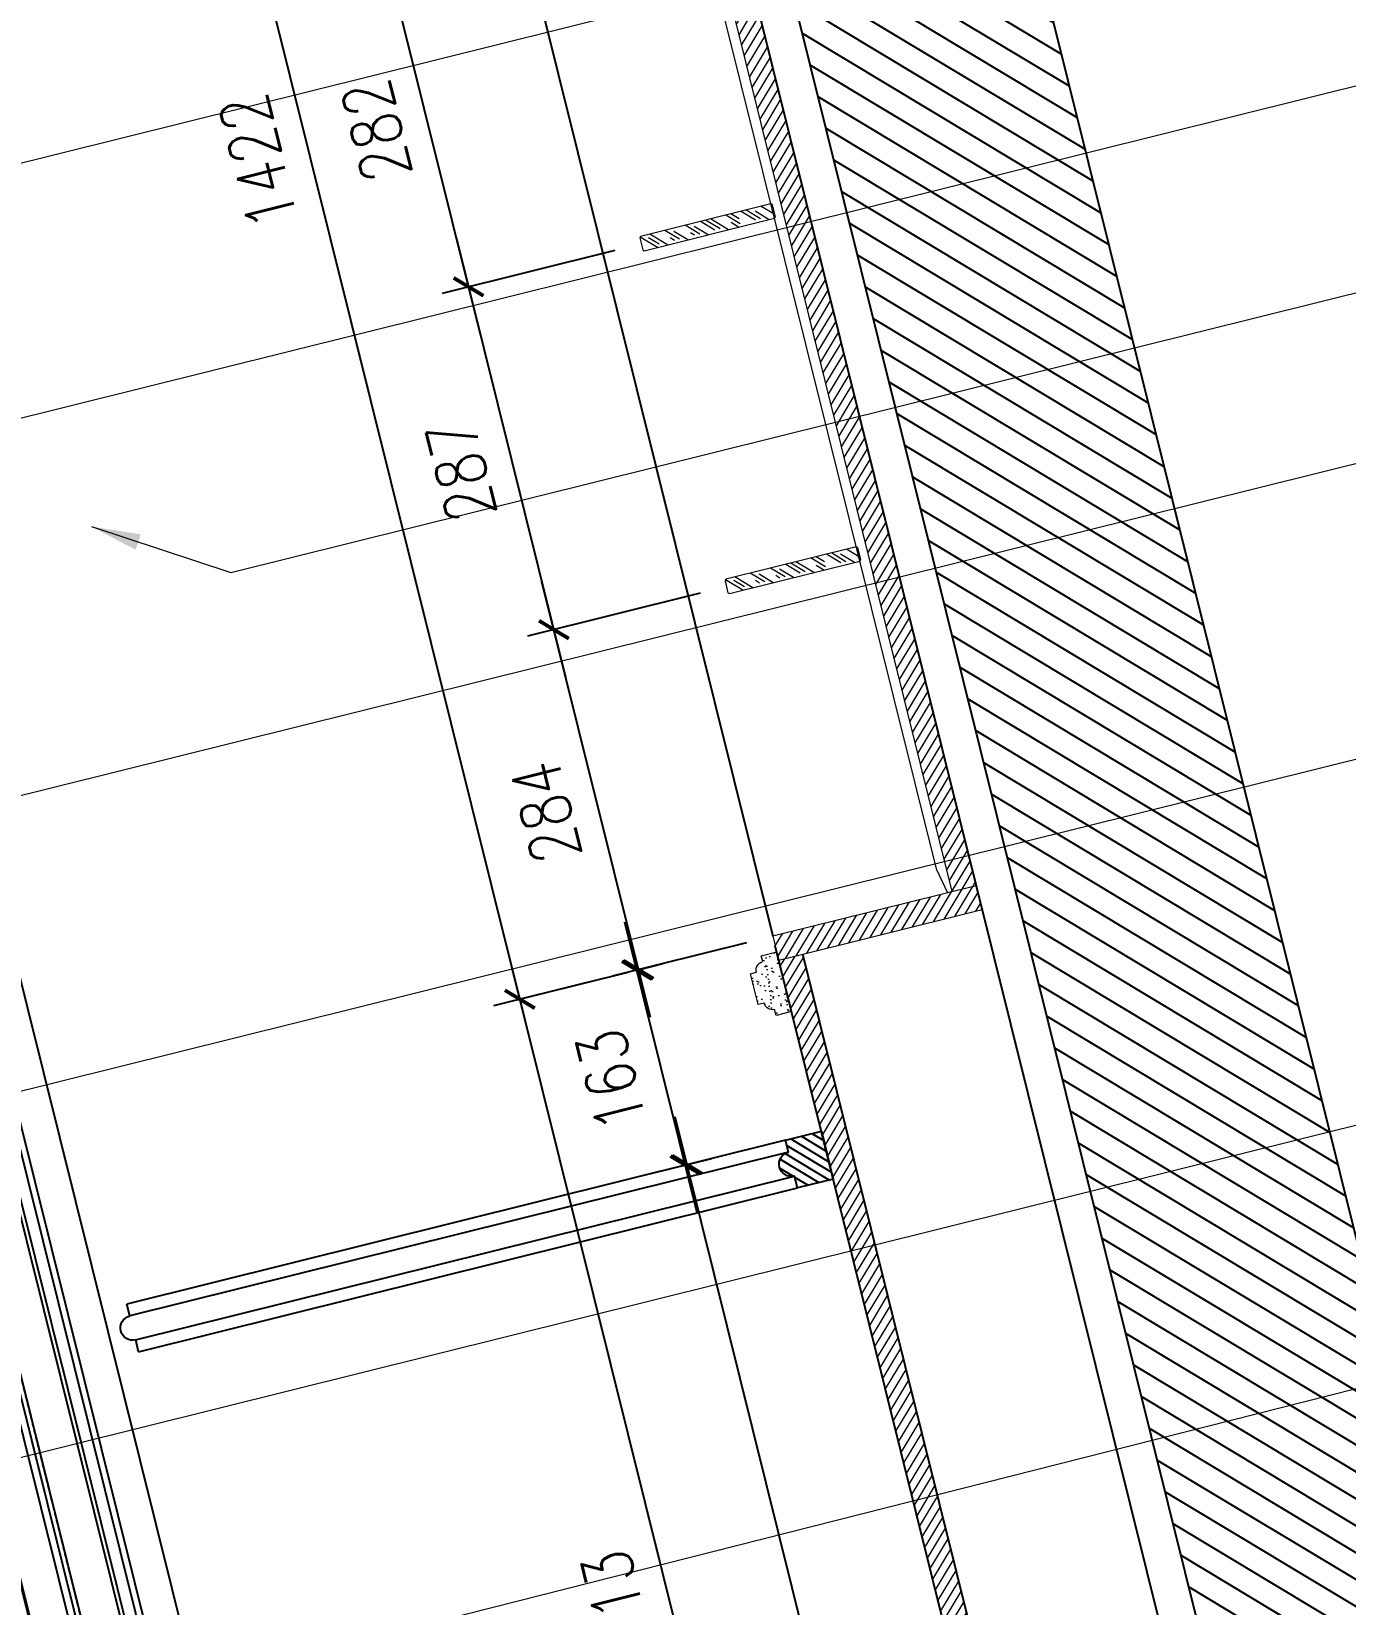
# Model space of a CAD drawing. Header units: inches. Extents: x 252212 to 296477, y 417293 to 492071.
# Drawn here: x 293229 to 294295, y 478900 to 480176 of the extents above; entities that cross this region are included whole.
import ezdxf

# ---------------------------------------------------------------- set-up
doc = ezdxf.new("R2010")
doc.units = ezdxf.units.IN
doc.header["$MEASUREMENT"] = 0
doc.linetypes.add('HIDDEN2', pattern=[0.1875, 0.125, -0.0625])
for name, color, linetype in [('8', 8, 'Continuous'), ('ID-DOOR', 32, 'Continuous'), ('Layer1', 1, 'Continuous'), ('Layer3', 7, 'Continuous'), ('Layer6', 6, 'Continuous'), ('Layer7', 8, 'Continuous'), ('TEXT 2', 1, 'Continuous'), ('WOOD', 23, 'Continuous')]:
    doc.layers.add(name, color=color, linetype=linetype)
for name, color, linetype, lineweight in [('A-Dim-ID', 9, 'Continuous', 20), ('Glass-Mirror', 4, 'Continuous', 0), ('GRC Hatch', 253, 'Continuous', 0), ('ID-NOTES', 3, 'Continuous', 0), ('Marble', 6, 'Continuous', 0)]:
    doc.layers.add(name, color=color, linetype=linetype, lineweight=lineweight)
doc.styles.add('ST9', font='romans.shx', dxfattribs={"width": 0.8})
doc.styles.add('ZZ-Dim All', font='romans.shx', dxfattribs={"width": 0.8})
doc.dimstyles.new('DIM 0200', dxfattribs={"dimscale": 200, "dimtxt": 1, "dimasz": 0.8, "dimexe": 0.5, "dimexo": 1, "dimgap": 0.4, "dimtad": 1, "dimdec": 0, "dimrnd": 10, "dimdsep": 46, "dimtxsty": 'ZZ-Dim All', "dimblk1": 'ARCHTICK', "dimblk2": 'ARCHTICK', "dimsah": 1, "dimcen": 1, "dimdle": 0.5, "dimclrd": 256, "dimclre": 256, "dimclrt": 256, "dimadec": 0, "dimazin": 2, "dimtfac": 1, "dimtdec": 0, "dimtix": 1, "dimtmove": 2, "dimatfit": 2, "dimfxl": 1, "dimfxlon": 1, "dimtolj": 1, "dimtzin": 0, "dimlwd": -1, "dimlwe": -1, "dimarcsym": 0})
doc.dimstyles.new('DIM-20', dxfattribs={"dimscale": 1000, "dimtxt": 0.044, "dimasz": 0.035, "dimexe": 0.022, "dimexo": 0.022, "dimgap": 0.022, "dimtad": 1, "dimdec": 0, "dimzin": 0, "dimdsep": 46, "dimtxsty": 'ST9', "dimblk1": 'ARCHTICK', "dimblk2": 'ARCHTICK', "dimsah": 1, "dimcen": 0.08800000000000001, "dimdle": 0.04, "dimclrd": 256, "dimclre": 256, "dimclrt": 3, "dimadec": 0, "dimazin": 0, "dimtfac": 1, "dimtdec": 0, "dimtix": 1, "dimtofl": 0, "dimtmove": 1, "dimatfit": 3, "dimldrblk": 'CLOSED', "dimfxl": 1, "dimtolj": 1, "dimtzin": 0, "dimarcsym": 0})
pattern_1 = [(45.00000000000001, (-39154.6824327932, -48912.33939076227), (-4.419417382415922, 4.419417382415922), [])]

# ---------------------------------------------------------------- blocks, each defined once
blk = doc.blocks.new('_ARCHTICK')
at = {"color": 0, "linetype": 'ByBlock', "const_width": 0.15}
blk.add_lwpolyline([(-0.5, -0.5), (0.5, 0.5)], dxfattribs=at)
blk = doc.blocks.new('side')
at = {"layer": 'GRC Hatch'}
h = blk.add_hatch(dxfattribs=at)
h.set_pattern_fill('ANSI31', color=256, scale=50, angle=-13.97142328298568, style=0)
h.set_pattern_definition(pattern_1)
h.paths.add_polyline_path([(150.0000000001746, 2434.698018647614), (130.0000000003492, 2434.698018647556), (130.0000000004075, 1013.000153278874), (150.0000000003492, 1013.000153278583)])
h = blk.add_hatch(dxfattribs=at)
h.set_pattern_fill('ANSI31', color=256, scale=50, angle=-13.97142328298568, style=0)
h.set_pattern_definition(pattern_1)
h.paths.add_polyline_path([(150.0000000003492, 1013.000153278583), (-19.99999999970896, 1013.000153278583), (-19.99999999965075, 993.0001532788156), (150.0000000004657, 993.0001532785827)])
h = blk.add_hatch(dxfattribs=at)
h.set_pattern_fill('ANSI31', color=256, scale=50, angle=-13.97142328298568, style=0)
h.set_pattern_definition([(45.00000000000001, (-117061.3490043362, -46287.65705921239), (-4.419417382415927, 4.419417382415926), [])])
h.paths.add_polyline_path([(-20.00000000023283, 993.0001532785827), (-2.328306436538696e-10, 993.0001532785827), (0, 0), (-19.99999999970896, 0)])
at = {"layer": 'Marble', "lineweight": 0}
h = blk.add_hatch(dxfattribs=at)
h.set_pattern_fill('AR-SAND', color=256, scale=5, angle=90)
h.set_pattern_definition([(232.4999999999998, (-86465.46294426371, 15279.46689805045), (-9.634118845065803, 0.3149667905480442), [0, -7.599999999999995, 0, -8.499999999999995, 0, -8.124999999999995]), (262.4999999999998, (-86465.46294426371, 15279.46689805045), (-14.1107303261487, -8.848883526338632), [0, -4.09999999999999, 0, -6.849999999999992, 0, -2.624999999999997]), (302.4999999999997, (-86465.46294426371, 15285.61689805053), (-0.02829526768482449, -15.57070930875747), [0, -2.499999999999991, 0, -8.999999999999966, 0, -11.74999999999997]), (312.4999999999996, (-86465.46294426371, 15285.61689805053), (-4.388377824671247, -15.03063302286148), [0, -1.249999999999998, 0, -5.899999999999991, 0, -6.749999999999993])])
edge = h.paths.add_edge_path()
edge.add_line((-20.00000000005821, 950.0000019527506), (-32.92887304453575, 950.0000019526674))
edge.add_line((-32.92887304455508, 950.0000019526924), (-32.92887304456498, 955.0000019526269))
edge.add_arc((-32.92163131292909, 962.0783114962978), 7.07831324785571, 180.0586185865002, 269.94138141255144, ccw=False)
edge.add_line((-39.9999408563599, 962.0710697645554), (-44.99994085623795, 962.0710697645314))
edge.add_line((-44.99994085618528, 962.0710697647883), (-44.99999999977571, 987.9289341411572))
edge.add_line((-44.99999999988358, 987.9289341408876), (-40.0000000000477, 987.9289341407421))
edge.add_arc((-32.9216904566274, 987.9216924093198), 7.078313247841714, 90.05861858650019, 179.9413814120941, ccw=False)
edge.add_line((-32.92893218802055, 995.0000019526342), (-32.9289321880164, 1000.000001952625))
edge.add_line((-32.92893218778772, 1000.000001952634), (-19.99999999961612, 1000.000001986339))
edge.add_line((-19.99999999976717, 1000.000001986336), (-19.9999999999117, 950.0000019527419))
at = {"layer": 'Glass-Mirror', "lineweight": 0}
for p, q in [((122.0000000006985, 1033.000467132544, 0.002550103194883668), (122.0000000004657, 2414.697704793361, -0.001580177651920343)), ((122.0000000005239, 1033.000467133475, -0.001580177651920341), (126.0000000004657, 1013.000153278466, -0.001580050883391858)), ((130.0000000004075, 1013.000153278583, -0.001580143109418934), (126.0000000004657, 1013.000153278874, -0.001580050883391861))]:
    blk.add_line(p, q, dxfattribs=at)
for points, elevation in [([(123.0000000003492, 1579.00897392683), (123.0000000001164, 1589.008973927354), (122.0000000002328, 1590.008973927237), (13.0000000007567, 1590.008973927179), (12.00000000081491, 1589.008973927179), (12.00000000093132, 1579.008973927295), (13.00000000069849, 1578.00897392747), (122.0000000003492, 1578.008973927062)], 1.863677868634765e-06), ([(123.0000000003492, 1292.339726351958), (123.0000000001164, 1302.339726352191), (122.0000000002328, 1303.339726352599), (13.00000000081491, 1303.339726352249), (12.00000000093132, 1302.339726352249), (12.00000000093132, 1292.339726352599), (13.00000000081491, 1291.339726352249), (122.0000000003492, 1291.339726352016)], -9.305356794364703e-08)]:
    blk.add_lwpolyline(points, close=True, dxfattribs=dict(at, elevation=elevation))
at = {"layer": 'GRC Hatch', "linetype": 'Continuous'}
for p, q in [((24.11098628095351, 1578.00897392747, -0.0003475991476900399), (12.55549314117525, 1589.564467067132, -0.0003475991476900399)), ((26.0581164129544, 1580.304483795539, -0.0003475991476900399), (18.98704860103317, 1587.375551607343, -0.0003475991476900399)), ((32.59626628109254, 1578.00897392747, -0.0003475991476900399), (20.59626628097612, 1590.008973927586, -0.0003475991476900399)), ((43.02867916139076, 1580.30448379548, -0.0003475991476900399), (33.32418902928475, 1590.00897392747, -0.0003475991476900399)), ((38.78603916137945, 1580.30448379548, -0.0003475991476900399), (35.95761203661095, 1583.132910920249, -0.0003475991476900399)), ((49.5668290295871, 1578.008973927295, -0.0003475991476900399), (40.20025203668047, 1587.375550920318, -0.0003475991476900399)), ((59.99924190988531, 1580.30448379548, -0.0003475991476900399), (50.29475177783752, 1590.00897392747, -0.0003475991476900399)), ((55.75660190993221, 1580.304483795539, -0.0003475991476900399), (52.92817478510551, 1583.132910920307, -0.0003475991476900399)), ((66.53739177808166, 1578.00897392747, -0.0003475991476900399), (57.17081478517503, 1587.375550920202, -0.0003475991476900399)), ((72.72716465831036, 1580.30448379548, -0.0003475991476900399), (63.02267452620436, 1590.00897392747, -0.0003475991476900399)), ((76.96980465837987, 1580.304483795597, -0.0003475991476900399), (67.26531452639028, 1590.00897392747, -0.0003475991476900399)), ((83.50795452657621, 1578.008973927354, -0.0003475991476900399), (71.5079545264598, 1590.008973927528, -0.0003475991476900399)), ((93.94036740681622, 1580.304483795597, -0.0003475991476900399), (84.23587727488484, 1590.008973927528, -0.0003475991476900399)), ((91.99323727504816, 1578.008973927295, -0.0003475991476900399), (86.86930028203642, 1583.132910920365, -0.0003475991476900399)), ((93.94036740681622, 1584.547123795608, -0.0003475991476900399), (88.47851727495436, 1590.00897392747, -0.0003475991476900399)), ((106.6682901553577, 1580.30448379548, -0.0003475991476900399), (96.9638000233681, 1590.008973927354, -0.0003475991476900399)), ((110.910930155369, 1580.304483795539, -0.0003475991476900399), (101.2064400234958, 1590.008973927412, -0.0003475991476900399)), ((117.4490800235653, 1578.008973927295, -0.0003475991476900399), (108.0825030305423, 1587.37555092026, -0.0003475991476900399)), ((123.0000000007567, 1580.943336698518, -0.0003475991476900399), (113.934362771688, 1590.008973927354, -0.0003475991476900399)), ((24.11098628048785, 1291.339726352366, -0.0003495558791266183), (12.55549314065138, 1302.895219492086, -0.0003495558791266183)), ((32.59626628062688, 1291.339726352366, -0.0003495558791266183), (20.59626628039405, 1303.339726352424, -0.0003495558791266183)), ((43.02867916086689, 1293.635236220434, -0.0003495558791266183), (33.3241890288773, 1303.339726352424, -0.0003495558791266183)), ((59.99924190936144, 1293.635236220376, -0.0003495558791266183), (50.29475177725544, 1303.339726352366, -0.0003495558791266183)), ((72.72716465778649, 1293.635236220493, -0.0003495558791266183), (63.02267452573869, 1303.339726352366, -0.0003495558791266183)), ((76.969804657856, 1293.635236220434, -0.0003495558791266183), (67.26531452592462, 1303.339726352366, -0.0003495558791266183)), ((83.50795452616876, 1291.339726352249, -0.0003495558791266183), (71.50795452587772, 1303.339726352366, -0.0003495558791266183)), ((93.94036740635056, 1293.635236220434, -0.0003495558791266183), (84.23587727447739, 1303.339726352366, -0.0003495558791266183)), ((93.94036740635056, 1297.877876220446, -0.0003495558791266183), (88.47851727443049, 1303.339726352424, -0.0003495558791266183)), ((106.6682901548338, 1293.635236220434, -0.0003495558791266183), (96.96380002284423, 1303.339726352307, -0.0003495558791266183)), ((110.9109301548451, 1293.635236220493, -0.0003495558791266183), (101.2064400230302, 1303.339726352307, -0.0003495558791266183)), ((123.0000000003492, 1294.274089123413, -0.0003495558791266183), (113.9343627711642, 1303.339726352366, -0.0003495558791266183)), ((26.05811641243054, 1293.635236220493, -0.0003495558791266183), (18.9870486005675, 1300.706304032297, -0.0003495558791266183)), ((38.78603916091379, 1293.635236220434, -0.0003495558791266183), (35.95761203602888, 1296.463663345261, -0.0003495558791266183)), ((49.56682902912144, 1291.339726352307, -0.0003495558791266183), (40.20025203621481, 1300.706303345156, -0.0003495558791266183)), ((55.75660190940835, 1293.635236220434, -0.0003495558791266183), (52.92817478463985, 1296.463663345203, -0.0003495558791266183)), ((66.53739177749958, 1291.339726352366, -0.0003495558791266183), (57.17081478459295, 1300.706303345156, -0.0003495558791266183)), ((91.99323727452429, 1291.339726352249, -0.0003495558791266183), (86.86930028145434, 1296.463663345203, -0.0003495558791266183)), ((117.4490800230997, 1291.339726352133, -0.0003495558791266183), (108.0825030300766, 1300.706303345272, -0.0003495558791266183))]:
    blk.add_line(p, q, dxfattribs=at)
at = {"layer": 'Layer1', "color": 6}
for p, q in [((-19.99999999988358, 7.566995918750763e-10), (-19.99999999959255, 1005.000001634355, 0.003034096813832357)), ((0, 0), (-5.820766091346741e-11, 993.0001532784663, 0.003034135314741937))]:
    blk.add_line(p, q, dxfattribs=at)
at = {"layer": 'Marble'}
blk.add_line((130.0000000003492, 1013.000153278757, 0.002620743614911048), (130.0000000003492, 2434.698018647847, -0.001580143109418934), dxfattribs=at)
at = {"layer": 'Marble', "elevation": -9.305356794353861e-08}
blk.add_lwpolyline([(150.0000000005821, 1013.000153278699), (-19.99999999970896, 1013.000153278583), (-19.99999999965075, 993.0001532787574), (150.0000000001746, 993.0001532784663), (150.0000000001164, 2454.698018647789), (-19.99999999988358, 2454.698018647789), (-20, 2434.698018647556), (150.0000000003492, 2434.698018647789)], dxfattribs=at)
at = {"layer": 'Marble', "elevation": -0.0003497769782914401}
blk.add_lwpolyline([(-20.00000000005821, 950.0000019527506), (-32.92887304455508, 950.0000019526924), (-32.92887304443866, 955.000001952576, -0.4136143785872561), (-39.9999408563599, 962.0710697645554), (-44.99994085618528, 962.0710697647883), (-44.99999999988358, 987.9289341408876), (-44.99999999988358, 987.9289341408876), (-40, 987.9289341408876, -0.4136143785872561), (-32.92893218802055, 995.0000019526342), (-32.92893218778772, 1000.000001952634), (-19.99999999976717, 1000.000001986336), (-20.00000000005821, 950.0000019527506)], format="xyb", dxfattribs=at)
blk = doc.blocks.new('*D156')
at = {"layer": 'A-Dim-ID', "lineweight": -2, "transparency": 16777216}
for p, q in [((293615.3651434565, 479429.9089231184), (293879.2568302724, 478369.2437955911)), ((293712.6754536827, 479412.9001389566), (293603.6735025228, 479385.7806381723)), ((293894.676290127, 478414.2995555691), (293848.2501555013, 478402.7488119265))]:
    blk.add_line(p, q, dxfattribs=at)
at = {"layer": 'Defpoints', "color": 0, "transparency": 16777216}
for p in [(293734.024611535, 479418.211773262, 0.0003494628255586747), (293916.0254479793, 478419.6111898746, -2.210991648221888e-07), (293869.5993133536, 478408.060446232)]:
    blk.add_point(p, dxfattribs=at)
at = {"layer": 'A-Dim-ID', "lineweight": -2, "transparency": 16777216, "xscale": 20, "yscale": 20, "zscale": 20}
for p, rotation in [((293625.0226603752, 479391.0922724776), 103.9714232829857), ((293869.5993133537, 478408.0604462317), 283.9714232829857)]:
    blk.add_blockref('_ARCHTICK', p, dxfattribs=dict(at, rotation=rotation))
at = {"layer": 'A-Dim-ID', "color": 3, "transparency": 16777216, "insert": (293706.5535036916, 478889.4359665901), "char_height": 40, "attachment_point": 5, "rotation": 103.97142328298571, "style": 'ST9'}
blk.add_mtext('\\A1;1013', dxfattribs=at)
blk = doc.blocks.new('_CLOSED')
at = {"color": 0, "linetype": 'ByBlock'}
for p, q in [((-1, 0.1666666666666666), (0, 0)), ((-1, 0.1666666666666666), (-1, -0.1666666666666666)), ((0, 0), (-1, -0.1666666666666666)), ((0, 0), (-1, 0))]:
    blk.add_line(p, q, dxfattribs=at)
blk = doc.blocks.new('*D157')
at = {"layer": 'A-Dim-ID', "lineweight": -2, "transparency": 16777216}
blk.add_line((293975.5414854328, 478393.1992546755), (293751.0042357788, 479295.6863068921), dxfattribs=at)
at = {"layer": 'Defpoints', "color": 0, "transparency": 16777216}
for p in [(293760.6617526986, 479256.8696562519, 0.001358630347667718), (293760.6617526973, 479256.8696562516), (293965.8839685075, 478432.0159053148, -2.210991648221888e-07)]:
    blk.add_point(p, dxfattribs=at)
at = {"layer": 'A-Dim-ID', "lineweight": -2, "transparency": 16777216, "xscale": 20, "yscale": 20, "zscale": 20}
for p, rotation in [((293760.6617526974, 479256.8696562514), 103.9714232829857), ((293965.8839685142, 478432.0159053163), 283.9714232829857)]:
    blk.add_blockref('_ARCHTICK', p, dxfattribs=dict(at, rotation=rotation))
at = {"layer": 'A-Dim-ID', "color": 3, "transparency": 16777216, "insert": (293822.515377433, 478834.3023880192), "char_height": 40, "attachment_point": 5, "rotation": 103.97142328298571, "style": 'ST9'}
blk.add_mtext('\\A1;850', dxfattribs=at)
blk = doc.blocks.new('*D158')
at = {"layer": 'A-Dim-ID', "lineweight": -2, "transparency": 16777216}
for p, q in [((293730.9648324546, 479376.2310809214), (293642.9994426772, 479729.7921289866)), ((293771.3630734169, 479720.5093583599), (293631.3078017434, 479685.6638440405)), ((293808.9601088437, 479436.8555980411), (293699.9581576836, 479409.7360972568))]:
    blk.add_line(p, q, dxfattribs=at)
at = {"layer": 'Defpoints', "color": 0, "transparency": 16777216}
for p in [(293792.7122312692, 479725.8209926654, 0.0003494628255586746), (293652.6569595957, 479690.975478346), (293830.309266696, 479442.1672323466, 0.0003494628255586747)]:
    blk.add_point(p, dxfattribs=at)
at = {"layer": 'A-Dim-ID', "lineweight": -2, "transparency": 16777216, "xscale": 20, "yscale": 20, "zscale": 20}
for p, rotation in [((293652.6569595959, 479690.9754783458), 103.9714232829857), ((293721.307315536, 479415.0477315621), 283.9714232829857)]:
    blk.add_blockref('_ARCHTICK', p, dxfattribs=dict(at, rotation=rotation))
at = {"layer": 'A-Dim-ID', "color": 3, "transparency": 16777216, "insert": (293646.2246543931, 479542.8712121893), "char_height": 40, "attachment_point": 5, "rotation": 103.97142328298571, "style": 'ST9'}
blk.add_mtext('\\A1;284', dxfattribs=at)
blk = doc.blocks.new('*D159')
at = {"layer": 'A-Dim-ID', "lineweight": -2, "transparency": 16777216}
for p, q in [((293702.1502457038, 479998.6978591739), (293562.0949740303, 479963.8523448545)), ((293662.3144765142, 479652.1588277049), (293573.786614964, 480007.9806298005)), ((293771.3630734168, 479720.5093583599), (293631.3078017432, 479685.6638440404))]:
    blk.add_line(p, q, dxfattribs=at)
at = {"layer": 'Defpoints', "color": 0, "transparency": 16777216}
for p in [(293723.4994035561, 480004.0094934794, 0.000351419556995253), (293583.4441318826, 479969.1639791599), (293792.7122312691, 479725.8209926654, 0.0003494628255586746)]:
    blk.add_point(p, dxfattribs=at)
at = {"layer": 'A-Dim-ID', "lineweight": -2, "transparency": 16777216, "xscale": 20, "yscale": 20, "zscale": 20}
for p, rotation in [((293583.4441318827, 479969.1639791597), 103.9714232829857), ((293652.6569595956, 479690.9754783456), 283.9714232829857)]:
    blk.add_blockref('_ARCHTICK', p, dxfattribs=dict(at, rotation=rotation))
at = {"layer": 'A-Dim-ID', "color": 3, "transparency": 16777216, "insert": (293577.2930625663, 479819.9293359881), "char_height": 40, "attachment_point": 5, "rotation": 103.97142328298571, "style": 'ST9'}
blk.add_mtext('\\A1;287', dxfattribs=at)
blk = doc.blocks.new('*D160')
at = {"layer": 'A-Dim-ID', "lineweight": -2, "transparency": 16777216}
for p, q in [((293593.1016488008, 479930.3473285188), (293505.6987307961, 480281.6476225533)), ((293634.0623615392, 480272.3648519276), (293494.0070898624, 480237.5193376073)), ((293702.150245704, 479998.6978591738), (293562.0949740298, 479963.8523448542))]:
    blk.add_line(p, q, dxfattribs=at)
at = {"layer": 'Defpoints', "color": 0, "transparency": 16777216}
for p in [(293655.4115193915, 480277.676486233, 0.0003494628255586746), (293515.3562477147, 480242.8309719128), (293723.4994035563, 480004.0094934793, 0.000351419556995253)]:
    blk.add_point(p, dxfattribs=at)
at = {"layer": 'A-Dim-ID', "lineweight": -2, "transparency": 16777216, "xscale": 20, "yscale": 20, "zscale": 20}
for p, rotation in [((293515.3562477148, 480242.8309719126), 103.9714232829857), ((293583.4441318822, 479969.1639791595), 283.9714232829857)]:
    blk.add_blockref('_ARCHTICK', p, dxfattribs=dict(at, rotation=rotation))
at = {"layer": 'A-Dim-ID', "color": 3, "transparency": 16777216, "insert": (293508.6427066256, 480095.8570827714), "char_height": 40, "attachment_point": 5, "rotation": 103.97142328298571, "style": 'ST9'}
blk.add_mtext('\\A1;282', dxfattribs=at)
blk = doc.blocks.new('*D164')
at = {"layer": 'A-Dim-ID', "lineweight": -2, "transparency": 16777216}
for p, q in [((293634.6801772934, 479352.2756218368), (293272.1133637554, 480809.5476570364)), ((293389.8581957092, 480797.6229472616), (293260.4217228217, 480765.4193720904)), ((293678.6089998308, 479404.4244629516), (293603.6735025223, 479385.7806381723))]:
    blk.add_line(p, q, dxfattribs=at)
at = {"layer": 'Defpoints', "color": 0, "transparency": 16777216}
for p in [(293411.2073535615, 480802.934581567), (293281.770880674, 480770.7310063958), (293699.9581576831, 479409.7360972571)]:
    blk.add_point(p, dxfattribs=at)
at = {"layer": 'A-Dim-ID', "lineweight": -2, "transparency": 16777216, "xscale": 20, "yscale": 20, "zscale": 20}
for p, rotation in [((293281.7708806741, 480770.7310063957), 103.9714232829857), ((293625.0226603747, 479391.0922724776), 283.9714232829857)]:
    blk.add_blockref('_ARCHTICK', p, dxfattribs=dict(at, rotation=rotation))
at = {"layer": 'A-Dim-ID', "color": 3, "transparency": 16777216, "insert": (293412.6392873515, 480070.771246672), "char_height": 40, "attachment_point": 5, "rotation": 103.97142328298571, "style": 'ST9'}
blk.add_mtext('\\A1;1422', dxfattribs=at)
blk = doc.blocks.new('*D165')
at = {"layer": 'A-Dim-ID', "lineweight": -2, "transparency": 16777216}
for p, q in [((293769.0135583987, 479217.7281468691), (293710.3440873989, 479453.5395234639)), ((293721.3073155357, 479415.0477315621), (293741.35076217, 479420.0345071284)), ((293731.4308292203, 479249.5970520088), (293780.7051993324, 479261.8564318151))]:
    blk.add_line(p, q, dxfattribs=at)
at = {"layer": 'Defpoints', "color": 0, "transparency": 16777216}
for p in [(293720.0016043175, 479414.7228728233), (293699.9581576831, 479409.7360972571), (293710.0816713679, 479244.2854177037, 0.002261761213600451)]:
    blk.add_point(p, dxfattribs=at)
at = {"layer": 'A-Dim-ID', "lineweight": -2, "transparency": 16777216, "xscale": 20, "yscale": 20, "zscale": 20}
for p, rotation in [((293720.0016043176, 479414.7228728231), 103.9714232829857), ((293759.3560414801, 479256.5447975099), 283.9714232829857)]:
    blk.add_blockref('_ARCHTICK', p, dxfattribs=dict(at, rotation=rotation))
at = {"layer": 'A-Dim-ID', "color": 3, "transparency": 16777216, "insert": (293698.921339726, 479325.4934424018), "char_height": 40, "attachment_point": 5, "rotation": 103.97142328298571, "style": 'ST9'}
blk.add_mtext('\\A1;163', dxfattribs=at)
blk = doc.blocks.new('dr02 elev')
at = {"layer": 'Layer1', "linetype": 'HIDDEN2', "ltscale": 10}
blk.add_lwpolyline([(475.0000000000582, -242.0700046515558), (475.0000244776602, 2407.929995348444), (-475, 2407.92999534827), (-475.0000000001746, -242.0700046514976)], dxfattribs=at)
at = {"layer": 'WOOD', "ltscale": 5}
for points, elevation in [([(552.4285573605448, -1.825473510776646), (552.4285573604866, 2475.300866618054), (14.99999999994179, 2475.300866618229)], 1.205645246589448e-07), ([(524.058959485963, -1.825473511009477), (524.0589594858466, 2446.931268743589), (15.00000000005821, 2446.931268743705)], 1.205645246589448e-07), ([(518.9943330555107, -1.825473510834854), (518.9943330556853, 2441.866642313253), (15.00000000005821, 2441.866642313194)], 1.205645246589448e-07), ([(509.4748664998915, -1.825473510834854), (509.4748664996587, 2432.347175757459), (14.99999999988358, 2432.347175757401)], 1.205645246589448e-07), ([(505.9943330555689, -1.825473510951269), (505.9943330555689, 2428.866642313136), (14.99999999988358, 2428.866642313194)], 1.205645246554754e-07), ([(475.0000244777766, -1.825473510834854), (475.0000244776602, 2397.872333735228), (15.00000000005821, 2397.872333735344)], 1.205645246554754e-07), ([(471.000024477602, -1.825473511009477), (471.0000244777184, 2393.872333735344), (15, 2393.872333735228)], 1.205645246554754e-07), ([(465.0000244775438, -1.825473511009477), (465.0000244774856, 2387.872333735344), (15, 2387.872333735228)], 1.205645246589448e-07)]:
    blk.add_lwpolyline(points, dxfattribs=dict(at, elevation=elevation))
blk.add_lwpolyline([(434.9999999998836, -242.068474762491), (435, 2357.871043395426), (15, 2357.871043395367), (-435.0000000001164, 2357.871043395367), (-435, -242.0700046514394)], dxfattribs=at)
blk.add_lwpolyline([(-434.0000000000582, -237.0700046514394), (434.0000000001164, -237.0700046516722), (434.0000000001164, 2356.871043395309), (14.99999999988358, 2356.871043395426), (-434, 2356.871043395309)], close=True, dxfattribs=at)

msp = doc.modelspace()

# ---------------------------------------------------------------- hatches: boundary and pattern name
at = {"layer": '8'}
h = msp.add_hatch(dxfattribs=at)
h.set_pattern_fill('ANSI31', color=256, scale=50, angle=13.97142328298568, style=0)
h.set_pattern_definition([(148.9714232829857, (307462.4085313687, 490027.949559099), (3.221659560689482, 5.355689467754647), [])])
edge = h.paths.add_edge_path()
edge.add_line((293842.9655924031, 479267.0418560089), (293840.5512131734, 479276.746018669))
edge.add_line((293840.5512131734, 479276.746018669), (293869.663701203, 479283.9891563702))
edge.add_line((293869.663701203, 479283.9891563702), (293879.3212181333, 479245.1725054735))
edge.add_line((293879.3212181333, 479245.1725054735), (293850.2087301527, 479237.9293677845))
edge.add_line((293850.2087301527, 479237.9293677845), (293847.7943508624, 479247.6335306885))
edge.add_arc((293845.3415225213, 479257.2737755146), 9.947395999869354, 193.6676238616613, 284.27522270420513, ccw=False)
edge.add_arc((293845.5459360327, 479257.2378591819), 10.13787586383089, 104.7454455321153, 193.1974010334805, ccw=False)
at = {"layer": 'Layer7'}
h = msp.add_hatch(dxfattribs=at)
h.set_pattern_fill('ANSI31,_O', color=8, scale=150, angle=13.97142328298568)
h.set_pattern_definition([(148.9714232829857, (304641.7634963653, 483532.2785011547), (9.664978682068442, 16.06706840326393), [])])
h.paths.add_polyline_path([(290641.5376950899, 481881.4394751171), (290835.6199824762, 481929.7268194167), (291861.7311550838, 477805.4576888374), (291667.6488676975, 477757.1703445378)])
h.paths.add_polyline_path([(293266.99458306, 482534.6487009582), (293461.0778362634, 482582.9362855515), (294487.1890088711, 478458.6671549723), (294293.1057556677, 478410.379570379)])

# ---------------------------------------------------------------- linework, layer by layer
msp.add_line((293487.0574869949, 480821.8059662644, 0.0003499334459460946), (293830.3092666959, 479442.1672323464, 0.0003499334459460946))
at = {"layer": 'Layer1'}
msp.add_line((293237.8893092642, 482527.4073581461, 2.495212225976859e-07), (294239.8566895752, 478500.1798541686, 2.495212225976859e-07), dxfattribs=at)
at = {"layer": 'Layer3'}
for p, q in [((293400.7183555219, 482825.5403520561, 2.495212225976859e-07), (294535.4765934646, 478264.5839017683, 2.495212225976859e-07)), ((293267.0017972448, 482534.6504958351, 2.495212225976859e-07), (294293.1129698525, 478410.3813652558, 2.495212225976859e-07))]:
    msp.add_line(p, q, dxfattribs=at)
at = {"layer": 'Layer6', "ltscale": 1000, "elevation": 2.495212225976859e-07}
msp.add_lwpolyline([(293842.9655924031, 479267.0418560089), (293840.5512131734, 479276.746018669), (293869.663701203, 479283.9891563702), (293879.3212181333, 479245.1725054735), (293850.2087301527, 479237.9293677845), (293847.7943508624, 479247.6335306885, -0.4173229997867656), (293835.6758089726, 479254.923314119, -0.4063219941528472)], format="xyb", close=True, dxfattribs=at)
at = {"layer": 'TEXT 2', "color": 8, "ltscale": 3000}
for p, q in [((293840.5512131734, 479276.7460186691, 0.002975871681567099), (293306.0990941773, 479143.7752369076, 5.253552617051088e-05)), ((293842.9655924031, 479267.0418560089, 0.002975871681567099), (293308.5134733962, 479134.0710742447, 5.253552617051088e-05)), ((293313.2398649157, 479114.6372802032, 5.253552617051088e-05), (293847.7943508624, 479247.6335306886, 0.002975871681567099)), ((293315.756611158, 479104.9585860174, 5.253552617051088e-05), (293850.2087301545, 479237.9293677777, 0.002975871681567099))]:
    msp.add_line(p, q, dxfattribs=at)
at = {"layer": 'TEXT 2', "color": 8, "ltscale": 3000, "elevation": 5.084908494927987e-05}
msp.add_lwpolyline([(293315.7566111566, 479104.9585860231), (293313.3422318663, 479114.6627489271, -0.4173229997867656), (293301.2236899764, 479121.9525323576, -0.4063219941528472), (293308.513473407, 479134.0710742475), (293306.0990941773, 479143.7752369076)], format="xyb", dxfattribs=at)

# ---------------------------------------------------------------- block references
at = {"rotation": 13.97142328298641}
msp.add_blockref('side', (294094.2942449884, 478463.9641645846, 0.0003500264995140381), dxfattribs=at)
at = {"layer": 'ID-DOOR', "extrusion": (-4.885221514467972e-08, -5.985931785184778e-09, 0.9999999999999988), "rotation": 13.97142328296335}
msp.add_blockref('dr02 elev', (292897.3820782895, 478415.6256786902, -0.01714535118786852), dxfattribs=at)

# ---------------------------------------------------------------- dimensions: what is measured, and where the dimension line sits
at = {"layer": 'A-Dim-ID'}
for base, p1, p2, picture, middle in [((293281.770880674, 480770.7310063958, 4.706203874198747e-07), (293699.958157683, 479409.7360972568, 4.706203874198747e-07), (293411.2073535614, 480802.9345815667, 4.706203874198747e-07), '*D164', (293412.6392873515, 480070.771246672, 4.706203874198747e-07)), ((293515.3562477147, 480242.8309719128, 4.706203874198747e-07), (293723.4994035561, 480004.009493479, 0.0003518901773826729), (293655.4115193914, 480277.6764862328, 0.0003499334459460945), '*D160', (293508.6427066256, 480095.8570827714, 4.706203874198747e-07)), ((293583.4441318826, 479969.1639791599, 4.706203874198747e-07), (293792.712231269, 479725.8209926651, 0.0003499334459460945), (293723.499403556, 480004.0094934791, 0.0003518901773826729), '*D159', (293577.2930625663, 479819.9293359881, 4.706203874198747e-07)), ((293652.6569595957, 479690.975478346, 4.706203874198747e-07), (293830.3092666959, 479442.1672323464, 0.0003499334459460946), (293792.712231269, 479725.8209926651, 0.0003499334459460945), '*D158', (293646.2246543931, 479542.8712121893, 4.706203874198747e-07)), ((293720.0016043175, 479414.7228728233, 4.706203874198747e-07), (293710.0816713677, 479244.2854177034, 0.002262231833987871), (293699.958157683, 479409.7360972568, 4.706203874198747e-07), '*D165', (293698.921339726, 479325.4934424018, 4.706203874198747e-07)), ((293869.5993133536, 478408.060446232, 4.706203874198747e-07), (293734.0246115348, 479418.2117732618, 0.0003499334459460946), (293916.0254479792, 478419.6111898743, 2.495212225976859e-07), '*D156', (293706.5535036916, 478889.4359665901, 4.706203874198747e-07)), ((293760.6617526973, 479256.8696562516, 4.706203874198747e-07), (293965.8839685073, 478432.0159053146, 2.495212225976859e-07), (293760.6617526985, 479256.8696562516, 0.001359100968055138), '*D157', (293822.515377433, 478834.3023880192, 4.706203874198747e-07))]:
    dim = msp.add_linear_dim(base=base, p1=p1, p2=p2, angle=103.971423281156, dimstyle='DIM-20', override={"dimtxt": 0.04, "dimasz": 0.02}, dxfattribs=at)
    dim.commit()
    dim.dimension.update_dxf_attribs({"geometry": picture, "text_midpoint": middle})

# ---------------------------------------------------------------- leaders
at = {"layer": 'ID-NOTES'}
for points in [[(291472.0436171766, 479634.7340343595, 0.0003533292514068636), (294283.0916817639, 480334.118030525, 0.0003533292514068636)], [(292973.8312095326, 479801.5269704919, 4.706203874198747e-07), (294348.8966527531, 480143.640923215, 4.706203874198747e-07)], [(293277.4366452597, 479774.6065060961, 0.0003502805279381632), (293390.4597048479, 479737.2663235001, 0.0003502805279381632), (294384.1513740786, 479984.4951273541, 0.0003502805279381632)], [(292667.3078305432, 479418.9051976242, 0.0003533292514068636), (294403.3340261758, 479850.8255740301, 0.0003533292514068636)], [(291816.4183755905, 478913.9601026932, 2.495212225976859e-07), (291900.1796952449, 478988.1467272875, 2.495212225976859e-07), (294468.7181979197, 479627.1947552947, 2.495212225976859e-07)], [(292047.8987374735, 478727.7261396859, 4.706203874198747e-07), (294521.7511702559, 479343.2164339152, 4.706203874198747e-07)], [(292276.9669459538, 478562.0667206594, 0.0003533292514068636), (294554.100854094, 479138.6447593507, 0.0003533292514068636)]]:
    msp.add_leader(points, dimstyle='DIM 0200', override={"dimasz": 0.2, "dimtad": 0, "dimclrd": 8}, dxfattribs=at)

doc.saveas('drawing.dxf')
